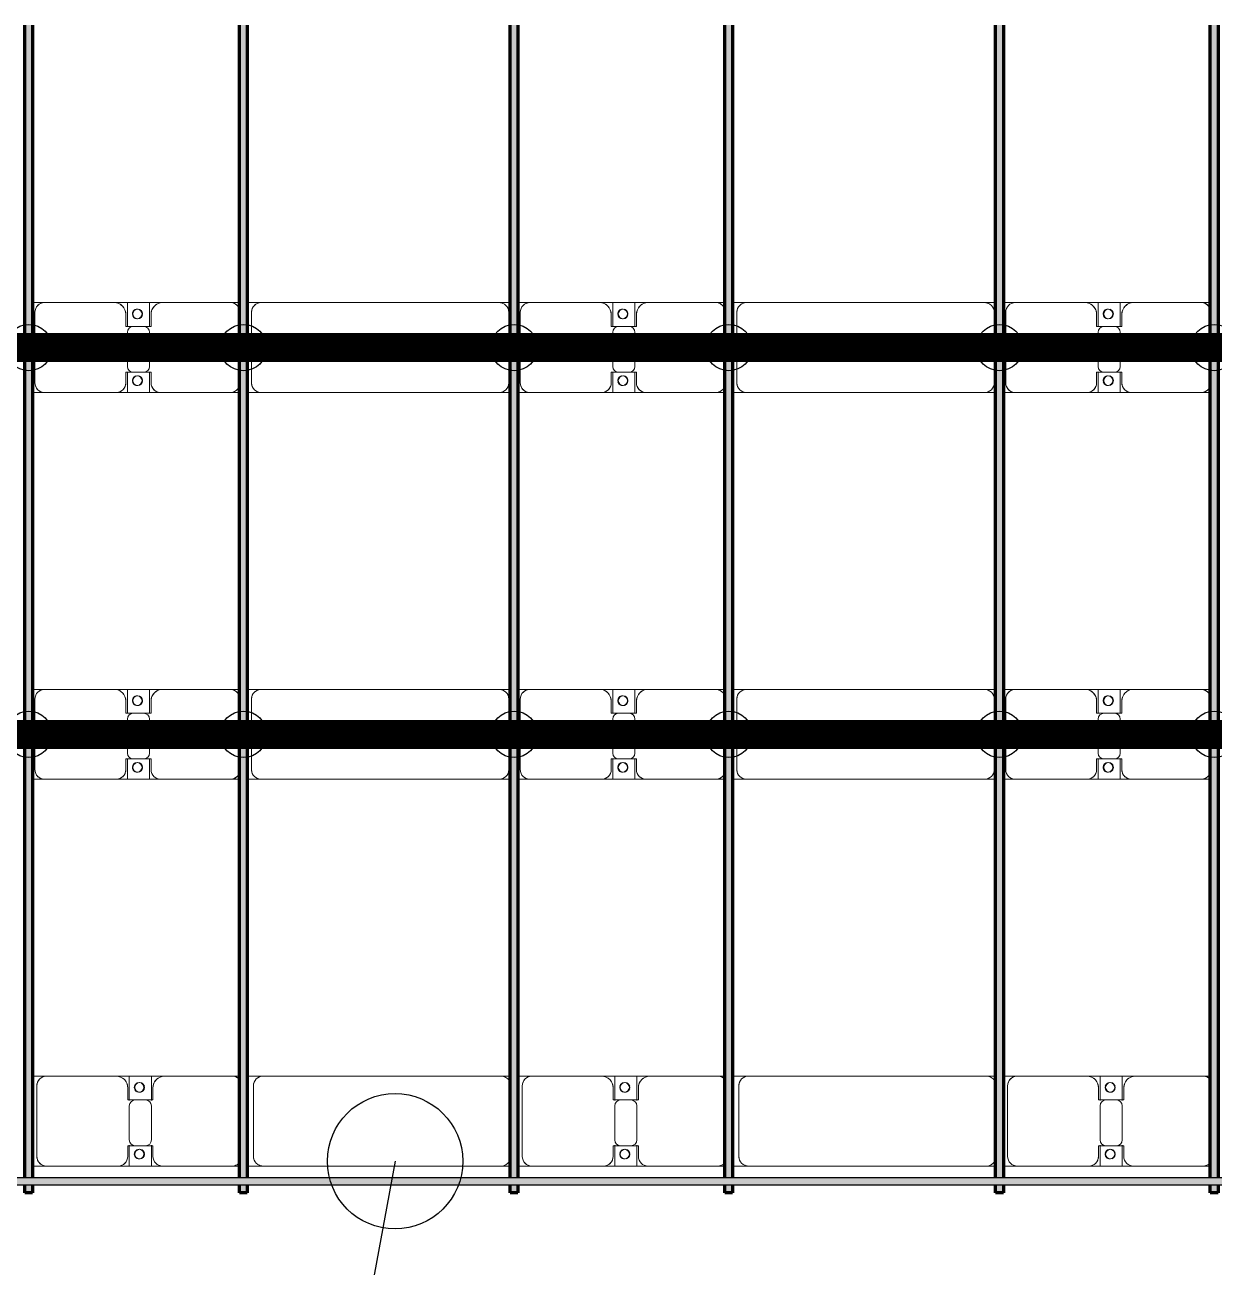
# Model space of a CAD drawing. Header units: millimetres. Extents: x -268744 to 115753, y -96240 to -10461.
# Drawn here: x -34930 to -28780, y -71071 to -64647 of the extents above; entities that cross this region are included whole.
import ezdxf

# ---------------------------------------------------------------- set-up
doc = ezdxf.new("R2010")
doc.units = ezdxf.units.MM
doc.layers.add('A-GENM', color=13, linetype='Continuous', lineweight=9)
doc.layers.add('S-BEAM', color=12, linetype='Continuous', lineweight=9)
for name, color, linetype in [('GC-BICH NEO', 6, 'Continuous'), ('GC-DAY NEO', 5, 'Continuous'), ('GC-HOP 40x60 GIA CUONG', 1, 'Continuous')]:
    doc.layers.add(name, color=color, linetype=linetype)

# ---------------------------------------------------------------- blocks, each defined once
blk = doc.blocks.new('Dầm C52 - Hộp 40x60-104813-KHUNG KẾT CẤU BÈ PIN 1')
at = {"layer": 'S-BEAM', "lineweight": 25}
blk.add_hatch(color=4, dxfattribs=at).paths.add_polyline_path([(-145811, -20), (145811, -20), (145811, 20), (-145811, 20)])
at = {"layer": 'S-BEAM', "color": 4, "lineweight": 25}
for p, q in [((-145811, 20), (145811, 20)), ((145811, -20), (-145811, -20))]:
    blk.add_line(p, q, dxfattribs=at)
blk = doc.blocks.new('Dai phao do pin - DẢI PHAO ĐỠ PIN-V82-KHUNG KẾT CẤU BÈ PIN 1')
at = {"layer": 'A-GENM', "color": 7}
for p, q in [((697.6, 241.6), (769.7, 241.6)), ((697.6, 241.6), (769.7, 241.6)), ((1129.7, 241.6), (769.7, 241.6)), ((1129.7, 241.6), (1312.2, 241.6)), ((1312.2, 241.6), (1129.7, 241.6)), ((1197.8, 241.6), (1380.3, 241.6)), ((1197.8, 116.2), (1197.8, 241.6)), ((1380.3, 241.6), (1197.8, 241.6)), ((1312.2, 241.6), (1312.2, 116.2)), ((1730.3, 241.6), (1380.3, 241.6)), ((1730.3, 241.6), (1767.6, 241.6)), ((1730.3, 241.6), (1767.6, 241.6)), ((1807.6, 241.6), (1889.7, 241.6)), ((1807.6, 241.6), (1889.7, 241.6)), ((3120.3, 241.6), (1889.7, 241.6)), ((3120.3, 241.6), (3167.6, 241.6)), ((3120.3, 241.6), (3167.6, 241.6)), ((3207.6, 241.6), (3279.7, 241.6)), ((3207.6, 241.6), (3279.7, 241.6)), ((3639.7, 241.6), (3279.7, 241.6)), ((3639.7, 241.6), (3822.2, 241.6)), ((3822.2, 241.6), (3639.7, 241.6)), ((3707.8, 241.6), (3890.3, 241.6)), ((3707.8, 116.2), (3707.8, 241.6)), ((3890.3, 241.6), (3707.8, 241.6)), ((3822.2, 241.6), (3822.2, 116.2)), ((4240.3, 241.6), (3890.3, 241.6)), ((4240.3, 241.6), (4277.6, 241.6)), ((4240.3, 241.6), (4277.6, 241.6)), ((4317.6, 241.6), (4399.7, 241.6)), ((4317.6, 241.6), (4399.7, 241.6)), ((5630.3, 241.6), (4399.7, 241.6)), ((5630.3, 241.6), (5677.6, 241.6)), ((5630.3, 241.6), (5677.6, 241.6)), ((5717.6, 241.6), (5789.7, 241.6)), ((5717.6, 241.6), (5789.7, 241.6)), ((6149.7, 241.6), (5789.7, 241.6)), ((6149.7, 241.6), (6332.2, 241.6)), ((6332.2, 241.6), (6149.7, 241.6)), ((6217.8, 241.6), (6400.3, 241.6)), ((6217.8, 116.2), (6217.8, 241.6)), ((6400.3, 241.6), (6217.8, 241.6)), ((6332.2, 241.6), (6332.2, 116.2)), ((6750.3, 241.6), (6400.3, 241.6)), ((6750.3, 241.6), (6787.6, 241.6)), ((6750.3, 241.6), (6787.6, 241.6)), ((719.7, 191.6), (719.7, -173.4)), ((1189.7, 118.2), (1189.7, 181.6)), ((1320.3, 181.6), (1320.3, 118.2)), ((1839.7, 191.6), (1839.7, -173.4)), ((3229.7, 191.6), (3229.7, -173.4)), ((3699.7, 118.2), (3699.7, 181.6)), ((3830.3, 181.6), (3830.3, 118.2)), ((4349.7, 191.6), (4349.7, -173.4)), ((5739.7, 191.6), (5739.7, -173.4)), ((6209.7, 118.2), (6209.7, 181.6)), ((6340.3, 181.6), (6340.3, 118.2)), ((1282.2, 118.2), (1189.7, 118.2)), ((1197.8, 88.2), (1197.8, -88.2)), ((1320.3, 118.2), (1227.8, 118.2)), ((1312.2, -88.2), (1312.2, 88.2)), ((3792.2, 118.2), (3699.7, 118.2)), ((3707.8, 88.2), (3707.8, -88.2)), ((3830.3, 118.2), (3737.8, 118.2)), ((3822.2, -88.2), (3822.2, 88.2)), ((6302.2, 118.2), (6209.7, 118.2)), ((6217.8, 88.2), (6217.8, -88.2)), ((6340.3, 118.2), (6247.8, 118.2)), ((6332.2, -88.2), (6332.2, 88.2)), ((1189.7, -173.4), (1189.7, -118.2)), ((1189.7, -118.2), (1282.2, -118.2)), ((1197.8, -223.4), (1197.8, -116.2)), ((1227.8, -118.2), (1320.3, -118.2)), ((1312.2, -116.2), (1312.2, -223.4)), ((1320.3, -118.2), (1320.3, -173.4)), ((3699.7, -173.4), (3699.7, -118.2)), ((3699.7, -118.2), (3792.2, -118.2)), ((3707.8, -223.4), (3707.8, -116.2)), ((3737.8, -118.2), (3830.3, -118.2)), ((3822.2, -116.2), (3822.2, -223.4)), ((3830.3, -118.2), (3830.3, -173.4)), ((6209.7, -173.4), (6209.7, -118.2)), ((6209.7, -118.2), (6302.2, -118.2)), ((6217.8, -223.4), (6217.8, -116.2)), ((6247.8, -118.2), (6340.3, -118.2)), ((6332.2, -116.2), (6332.2, -223.4)), ((6340.3, -118.2), (6340.3, -173.4)), ((769.7, -223.4), (697.6, -223.4)), ((769.7, -223.4), (697.6, -223.4)), ((769.7, -223.4), (1139.7, -223.4)), ((1312.2, -223.4), (1139.7, -223.4)), ((1139.7, -223.4), (1312.2, -223.4)), ((1370.3, -223.4), (1197.8, -223.4)), ((1197.8, -223.4), (1370.3, -223.4)), ((1370.3, -223.4), (1730.3, -223.4)), ((1767.6, -223.4), (1730.3, -223.4)), ((1767.6, -223.4), (1730.3, -223.4)), ((1889.7, -223.4), (1807.6, -223.4)), ((1889.7, -223.4), (1807.6, -223.4)), ((1889.7, -223.4), (3120.3, -223.4)), ((3167.6, -223.4), (3120.3, -223.4)), ((3167.6, -223.4), (3120.3, -223.4)), ((3279.7, -223.4), (3207.6, -223.4)), ((3279.7, -223.4), (3207.6, -223.4)), ((3279.7, -223.4), (3649.7, -223.4)), ((3822.2, -223.4), (3649.7, -223.4)), ((3649.7, -223.4), (3822.2, -223.4)), ((3880.3, -223.4), (3707.8, -223.4)), ((3707.8, -223.4), (3880.3, -223.4)), ((3880.3, -223.4), (4240.3, -223.4)), ((4277.6, -223.4), (4240.3, -223.4)), ((4277.6, -223.4), (4240.3, -223.4)), ((4399.7, -223.4), (4317.6, -223.4)), ((4399.7, -223.4), (4317.6, -223.4)), ((4399.7, -223.4), (5630.3, -223.4)), ((5677.6, -223.4), (5630.3, -223.4)), ((5677.6, -223.4), (5630.3, -223.4)), ((5789.7, -223.4), (5717.6, -223.4)), ((5789.7, -223.4), (5717.6, -223.4)), ((5789.7, -223.4), (6159.7, -223.4)), ((6332.2, -223.4), (6159.7, -223.4)), ((6159.7, -223.4), (6332.2, -223.4)), ((6390.3, -223.4), (6217.8, -223.4)), ((6217.8, -223.4), (6390.3, -223.4)), ((6390.3, -223.4), (6750.3, -223.4)), ((6787.6, -223.4), (6750.3, -223.4)), ((6787.6, -223.4), (6750.3, -223.4))]:
    blk.add_line(p, q, dxfattribs=at)
for centre, radius, start, end in [((769.7, 191.6), 50, 90, 180), ((769.7, 191.6), 50, 105, 180), ((1129.7, 181.6), 60, 360, 90), ((1129.7, 181.6), 60, 360, 60), ((1248.6, 183.2), 25, 360, 180), ((1248.6, 183.2), 25, 360, 165), ((1251.4, 183.2), 25, 0, 180), ((1251.4, 183.2), 25, 90, 180), ((1251.4, 183.2), 25, 15, 75), ((1380.3, 181.6), 60, 90, 180), ((1380.3, 181.6), 60, 120, 180), ((1730.3, 191.6), 50, 45, 90), ((1730.3, 191.6), 50, 45, 75), ((1889.7, 191.6), 50, 90, 180), ((1889.7, 191.6), 50, 150, 180), ((1889.7, 191.6), 50, 105, 135), ((3120.3, 191.6), 50, 30, 90), ((3120.3, 191.6), 50, 60, 90), ((3279.7, 191.6), 50, 90, 180), ((3279.7, 191.6), 50, 105, 180), ((3639.7, 181.6), 60, 360, 90), ((3639.7, 181.6), 60, 360, 60), ((3758.6, 183.2), 25, 0, 180), ((3758.6, 183.2), 25, 360, 165), ((3761.4, 183.2), 25, 0, 180), ((3761.4, 183.2), 25, 90, 180), ((3761.4, 183.2), 25, 15, 75), ((3890.3, 181.6), 60, 90, 180), ((3890.3, 181.6), 60, 120, 180), ((4240.3, 191.6), 50, 45, 90), ((4240.3, 191.6), 50, 45, 75), ((4399.7, 191.6), 50, 90, 180), ((4399.7, 191.6), 50, 150, 180), ((4399.7, 191.6), 50, 105, 135), ((5630.3, 191.6), 50, 30, 90), ((5630.3, 191.6), 50, 60, 90), ((5789.7, 191.6), 50, 90, 180), ((5789.7, 191.6), 50, 105, 180), ((6149.7, 181.6), 60, 360, 90), ((6149.7, 181.6), 60, 360, 60), ((6268.6, 183.2), 25, 0, 180), ((6268.6, 183.2), 25, 0, 165), ((6271.4, 183.2), 25, 0, 180), ((6271.4, 183.2), 25, 90, 180), ((6271.4, 183.2), 25, 15, 75), ((6400.3, 181.6), 60, 90, 180), ((6400.3, 181.6), 60, 120, 180), ((6750.3, 191.6), 50, 45, 90), ((6750.3, 191.6), 50, 45, 75), ((1248.6, 183.2), 25, 180, 360), ((1251.4, 183.2), 25, 180, 360), ((1251.4, 183.2), 25, 180, 300), ((1248.6, 183.2), 25, 210, 360), ((1251.4, 183.2), 25, 330, 345), ((3758.6, 183.2), 25, 180, 0), ((3761.4, 183.2), 25, 180, 0), ((3761.4, 183.2), 25, 180, 300), ((3758.6, 183.2), 25, 210, 360), ((3761.4, 183.2), 25, 330, 345), ((6268.6, 183.2), 25, 180, 0), ((6271.4, 183.2), 25, 180, 360), ((6271.4, 183.2), 25, 180, 300), ((6268.6, 183.2), 25, 210, 0), ((6271.4, 183.2), 25, 330, 345), ((1227.8, 88.2), 30, 90, 180), ((1282.2, 88.2), 30, 360, 90), ((3737.8, 88.2), 30, 90, 180), ((3792.2, 88.2), 30, 360, 90), ((6247.8, 88.2), 30, 90, 180), ((6302.2, 88.2), 30, 360, 90), ((1227.8, -88.2), 30, 180, 270), ((1282.2, -88.2), 30, 270, 360), ((3737.8, -88.2), 30, 180, 270), ((3792.2, -88.2), 30, 270, 360), ((6247.8, -88.2), 30, 180, 270), ((6302.2, -88.2), 30, 270, 0), ((769.7, -173.4), 50, 180, 270), ((769.7, -173.4), 50, 180, 255), ((1139.7, -173.4), 50, 270, 360), ((1139.7, -173.4), 50, 285, 360), ((1248.6, -161.8), 25, 0, 180), ((1248.6, -161.8), 25, 180, 0), ((1248.6, -161.8), 25, 105, 165), ((1248.6, -161.8), 25, 195, 0), ((1251.4, -161.8), 25, 0, 180), ((1251.4, -161.8), 25, 105, 180), ((1251.4, -161.8), 25, 180, 0), ((1251.4, -161.8), 25, 180, 270), ((1248.6, -161.8), 25, 360, 75), ((1251.4, -161.8), 25, 15, 75), ((1251.4, -161.8), 25, 285, 345), ((1370.3, -173.4), 50, 180, 270), ((1370.3, -173.4), 50, 180, 255), ((1889.7, -173.4), 50, 180, 270), ((1889.7, -173.4), 50, 180, 210), ((3279.7, -173.4), 50, 180, 270), ((3279.7, -173.4), 50, 180, 255), ((3649.7, -173.4), 50, 270, 0), ((3649.7, -173.4), 50, 285, 0), ((3758.6, -161.8), 25, 0, 180), ((3758.6, -161.8), 25, 180, 0), ((3758.6, -161.8), 25, 105, 165), ((3758.6, -161.8), 25, 195, 0), ((3761.4, -161.8), 25, 0, 180), ((3761.4, -161.8), 25, 105, 180), ((3761.4, -161.8), 25, 180, 0), ((3761.4, -161.8), 25, 180, 270), ((3758.6, -161.8), 25, 0, 75), ((3761.4, -161.8), 25, 15, 75), ((3761.4, -161.8), 25, 285, 345), ((3880.3, -173.4), 50, 180, 270), ((3880.3, -173.4), 50, 180, 255), ((4399.7, -173.4), 50, 180, 270), ((4399.7, -173.4), 50, 180, 210), ((5789.7, -173.4), 50, 180, 270), ((5789.7, -173.4), 50, 180, 255), ((6159.7, -173.4), 50, 270, 360), ((6159.7, -173.4), 50, 285, 360), ((6268.6, -161.8), 25, 0, 180), ((6268.6, -161.8), 25, 180, 0), ((6268.6, -161.8), 25, 105, 165), ((6268.6, -161.8), 25, 195, 0), ((6271.4, -161.8), 25, 360, 180), ((6271.4, -161.8), 25, 105, 180), ((6271.4, -161.8), 25, 180, 360), ((6271.4, -161.8), 25, 180, 270), ((6268.6, -161.8), 25, 0, 75), ((6271.4, -161.8), 25, 15, 75), ((6271.4, -161.8), 25, 285, 345), ((6390.3, -173.4), 50, 180, 270), ((6390.3, -173.4), 50, 180, 255), ((1730.3, -173.4), 50, 270, 315), ((1730.3, -173.4), 50, 285, 315), ((1889.7, -173.4), 50, 240, 270), ((3120.3, -173.4), 50, 270, 330), ((3120.3, -173.4), 50, 285, 300), ((4240.3, -173.4), 50, 270, 315), ((4240.3, -173.4), 50, 285, 315), ((4399.7, -173.4), 50, 240, 270), ((5630.3, -173.4), 50, 270, 330), ((5630.3, -173.4), 50, 285, 300), ((6750.3, -173.4), 50, 270, 315), ((6750.3, -173.4), 50, 285, 315)]:
    blk.add_arc(centre, radius, start, end, dxfattribs=at)
blk = doc.blocks.new('Dầm C52 - Dầm C52-102503-KHUNG KẾT CẤU BÈ PIN 1')
at = {"layer": 'S-BEAM', "lineweight": 140}
h = blk.add_hatch(color=1, dxfattribs=at)
h.paths.add_polyline_path([(-25480.9, 20), (-25480.9, -20), (-25440.9, -20), (-25440.9, 20)])
h.paths.add_polyline_path([(-25400.9, 20), (-25400.9, -20), (-19440.9, -20), (-19443, 20), (-24983.5, 20)])
h.paths.add_polyline_path([(-19400.9, 20), (-19400.9, -20), (-13440.9, -20), (-13440.9, 20), (-17596.2, 20)])
h.paths.add_polyline_path([(-13400.9, -20), (-7440.9, -20), (-7440.9, 20), (-13400.9, 20)])
h.paths.add_polyline_path([(-7400.9, -20), (-1440.9, -20), (-1440.9, 20), (-7400.9, 20)])
h.paths.add_polyline_path([(-1400.9, -20), (4559.1, -20), (4559.1, 20), (-1400.9, 20)])
h.paths.add_polyline_path([(4599.1, -20), (10559.1, -20), (10559.1, 20), (4599.1, 20)])
h.paths.add_polyline_path([(10599.1, 20), (10599.1, -20), (16559.1, -20), (16559.1, 20), (11952.8, 20)])
h.paths.add_polyline_path([(16599.1, -20), (22559.1, -20), (22559.1, 20), (16599.1, 20)])
h.paths.add_polyline_path([(22599.1, -20), (25259.1, -20), (25259.1, 20), (22599.1, 20)])
h.paths.add_polyline_path([(25299.1, -20), (25441.8, -20), (25441.8, 20), (25299.1, 20)])
at = {"layer": 'S-BEAM', "color": 1, "lineweight": 140}
for p, q in [((-25480.9, -20), (-25480.9, 20)), ((-25480.9, 20), (-25440.9, 20)), ((-25400.9, 20), (-19443, 20)), ((-25440.9, -20), (-25480.9, -20)), ((-19443, -20), (-25400.9, -20))]:
    blk.add_line(p, q, dxfattribs=at)
blk = doc.blocks.new('Dai phao do pin - DẢI PHAO ĐỠ PIN-V83-KHUNG KẾT CẤU BÈ PIN 1')
at = {"layer": 'A-GENM', "color": 7}
for p, q in [((707.6, 241.6), (769.7, 241.6)), ((707.6, 241.6), (769.7, 241.6)), ((1129.7, 241.6), (769.7, 241.6)), ((1129.7, 241.6), (1312.2, 241.6)), ((1312.2, 241.6), (1129.7, 241.6)), ((1197.8, 241.6), (1380.3, 241.6)), ((1197.8, 116.2), (1197.8, 241.6)), ((1380.3, 241.6), (1197.8, 241.6)), ((1312.2, 241.6), (1312.2, 116.2)), ((1730.3, 241.6), (1380.3, 241.6)), ((1730.3, 241.6), (1777.6, 241.6)), ((1730.3, 241.6), (1777.6, 241.6)), ((1817.6, 241.6), (1889.7, 241.6)), ((1817.6, 241.6), (1889.7, 241.6)), ((3120.3, 241.6), (1889.7, 241.6)), ((3120.3, 241.6), (3177.6, 241.6)), ((3120.3, 241.6), (3177.6, 241.6)), ((3217.6, 241.6), (3279.7, 241.6)), ((3217.6, 241.6), (3279.7, 241.6)), ((3639.7, 241.6), (3279.7, 241.6)), ((3639.7, 241.6), (3822.2, 241.6)), ((3822.2, 241.6), (3639.7, 241.6)), ((3707.8, 241.6), (3890.3, 241.6)), ((3707.8, 116.2), (3707.8, 241.6)), ((3890.3, 241.6), (3707.8, 241.6)), ((3822.2, 241.6), (3822.2, 116.2)), ((4240.3, 241.6), (3890.3, 241.6)), ((4240.3, 241.6), (4287.6, 241.6)), ((4240.3, 241.6), (4287.6, 241.6)), ((4327.6, 241.6), (4399.7, 241.6)), ((4327.6, 241.6), (4399.7, 241.6)), ((5630.3, 241.6), (4399.7, 241.6)), ((5630.3, 241.6), (5687.6, 241.6)), ((5630.3, 241.6), (5687.6, 241.6)), ((5727.6, 241.6), (5789.7, 241.6)), ((5727.6, 241.6), (5789.7, 241.6)), ((6149.7, 241.6), (5789.7, 241.6)), ((6149.7, 241.6), (6332.2, 241.6)), ((6332.2, 241.6), (6149.7, 241.6)), ((6217.8, 241.6), (6400.3, 241.6)), ((6217.8, 116.2), (6217.8, 241.6)), ((6400.3, 241.6), (6217.8, 241.6)), ((6332.2, 241.6), (6332.2, 116.2)), ((6750.3, 241.6), (6400.3, 241.6)), ((6750.3, 241.6), (6797.6, 241.6)), ((6750.3, 241.6), (6797.6, 241.6)), ((719.7, 191.6), (719.7, -173.4)), ((1189.7, 118.2), (1189.7, 181.6)), ((1320.3, 181.6), (1320.3, 118.2)), ((1839.7, 191.6), (1839.7, -173.4)), ((3170.3, -173.4), (3170.3, 191.6)), ((3229.7, 191.6), (3229.7, -173.4)), ((3699.7, 118.2), (3699.7, 181.6)), ((3830.3, 181.6), (3830.3, 118.2)), ((4349.7, 191.6), (4349.7, -173.4)), ((5680.3, -173.4), (5680.3, 191.6)), ((5739.7, 191.6), (5739.7, -173.4)), ((6209.7, 118.2), (6209.7, 181.6)), ((6340.3, 181.6), (6340.3, 118.2)), ((1282.2, 118.2), (1189.7, 118.2)), ((1197.8, 88.2), (1197.8, -88.2)), ((1320.3, 118.2), (1227.8, 118.2)), ((1312.2, -88.2), (1312.2, 88.2)), ((3792.2, 118.2), (3699.7, 118.2)), ((3707.8, 88.2), (3707.8, -88.2)), ((3830.3, 118.2), (3737.8, 118.2)), ((3822.2, -88.2), (3822.2, 88.2)), ((6302.2, 118.2), (6209.7, 118.2)), ((6217.8, 88.2), (6217.8, -88.2)), ((6340.3, 118.2), (6247.8, 118.2)), ((6332.2, -88.2), (6332.2, 88.2)), ((1189.7, -173.4), (1189.7, -118.2)), ((1189.7, -118.2), (1282.2, -118.2)), ((1197.8, -223.4), (1197.8, -116.2)), ((1227.8, -118.2), (1320.3, -118.2)), ((1312.2, -116.2), (1312.2, -223.4)), ((1320.3, -118.2), (1320.3, -173.4)), ((3699.7, -173.4), (3699.7, -118.2)), ((3699.7, -118.2), (3792.2, -118.2)), ((3707.8, -223.4), (3707.8, -116.2)), ((3737.8, -118.2), (3830.3, -118.2)), ((3822.2, -116.2), (3822.2, -223.4)), ((3830.3, -118.2), (3830.3, -173.4)), ((6209.7, -173.4), (6209.7, -118.2)), ((6209.7, -118.2), (6302.2, -118.2)), ((6217.8, -223.4), (6217.8, -116.2)), ((6247.8, -118.2), (6340.3, -118.2)), ((6332.2, -116.2), (6332.2, -223.4)), ((6340.3, -118.2), (6340.3, -173.4)), ((769.7, -223.4), (707.6, -223.4)), ((769.7, -223.4), (707.6, -223.4)), ((769.7, -223.4), (1139.7, -223.4)), ((1312.2, -223.4), (1139.7, -223.4)), ((1139.7, -223.4), (1312.2, -223.4)), ((1370.3, -223.4), (1197.8, -223.4)), ((1197.8, -223.4), (1370.3, -223.4)), ((1370.3, -223.4), (1730.3, -223.4)), ((1777.6, -223.4), (1730.3, -223.4)), ((1777.6, -223.4), (1730.3, -223.4)), ((1889.7, -223.4), (1817.6, -223.4)), ((1889.7, -223.4), (1817.6, -223.4)), ((1889.7, -223.4), (3120.3, -223.4)), ((3177.6, -223.4), (3120.3, -223.4)), ((3177.6, -223.4), (3120.3, -223.4)), ((3279.7, -223.4), (3217.6, -223.4)), ((3279.7, -223.4), (3217.6, -223.4)), ((3279.7, -223.4), (3649.7, -223.4)), ((3822.2, -223.4), (3649.7, -223.4)), ((3649.7, -223.4), (3822.2, -223.4)), ((3880.3, -223.4), (3707.8, -223.4)), ((3707.8, -223.4), (3880.3, -223.4)), ((3880.3, -223.4), (4240.3, -223.4)), ((4287.6, -223.4), (4240.3, -223.4)), ((4287.6, -223.4), (4240.3, -223.4)), ((4399.7, -223.4), (4327.6, -223.4)), ((4399.7, -223.4), (4327.6, -223.4)), ((4399.7, -223.4), (5630.3, -223.4)), ((5687.6, -223.4), (5630.3, -223.4)), ((5687.6, -223.4), (5630.3, -223.4)), ((5789.7, -223.4), (5727.6, -223.4)), ((5789.7, -223.4), (5727.6, -223.4)), ((5789.7, -223.4), (6159.7, -223.4)), ((6332.2, -223.4), (6159.7, -223.4)), ((6159.7, -223.4), (6332.2, -223.4)), ((6390.3, -223.4), (6217.8, -223.4)), ((6217.8, -223.4), (6390.3, -223.4)), ((6390.3, -223.4), (6750.3, -223.4)), ((6797.6, -223.4), (6750.3, -223.4)), ((6797.6, -223.4), (6750.3, -223.4))]:
    blk.add_line(p, q, dxfattribs=at)
for centre, radius, start, end in [((769.7, 191.6), 50, 90, 180), ((769.7, 191.6), 50, 105, 180), ((1129.7, 181.6), 60, 360, 90), ((1129.7, 181.6), 60, 360, 60), ((1248.6, 183.2), 25, 360, 180), ((1248.6, 183.2), 25, 360, 165), ((1251.4, 183.2), 25, 0, 180), ((1251.4, 183.2), 25, 90, 180), ((1251.4, 183.2), 25, 15, 75), ((1380.3, 181.6), 60, 90, 180), ((1380.3, 181.6), 60, 120, 180), ((1730.3, 191.6), 50, 30, 90), ((1730.3, 191.6), 50, 30, 75), ((1889.7, 191.6), 50, 90, 180), ((1889.7, 191.6), 50, 150, 180), ((1889.7, 191.6), 50, 105, 135), ((3120.3, 191.6), 50, 360, 90), ((3120.3, 191.6), 50, 60, 90), ((3120.3, 191.6), 50, 15, 30), ((3279.7, 191.6), 50, 90, 180), ((3279.7, 191.6), 50, 105, 180), ((3639.7, 181.6), 60, 360, 90), ((3639.7, 181.6), 60, 360, 60), ((3758.6, 183.2), 25, 0, 180), ((3758.6, 183.2), 25, 360, 165), ((3761.4, 183.2), 25, 0, 180), ((3761.4, 183.2), 25, 90, 180), ((3761.4, 183.2), 25, 15, 75), ((3890.3, 181.6), 60, 90, 180), ((3890.3, 181.6), 60, 120, 180), ((4240.3, 191.6), 50, 30, 90), ((4240.3, 191.6), 50, 30, 75), ((4399.7, 191.6), 50, 90, 180), ((4399.7, 191.6), 50, 150, 180), ((4399.7, 191.6), 50, 105, 135), ((5630.3, 191.6), 50, 360, 90), ((5630.3, 191.6), 50, 60, 90), ((5630.3, 191.6), 50, 15, 30), ((5789.7, 191.6), 50, 90, 180), ((5789.7, 191.6), 50, 105, 180), ((6149.7, 181.6), 60, 360, 90), ((6149.7, 181.6), 60, 360, 60), ((6268.6, 183.2), 25, 0, 180), ((6268.6, 183.2), 25, 0, 165), ((6271.4, 183.2), 25, 0, 180), ((6271.4, 183.2), 25, 90, 180), ((6271.4, 183.2), 25, 15, 75), ((6400.3, 181.6), 60, 90, 180), ((6400.3, 181.6), 60, 120, 180), ((6750.3, 191.6), 50, 30, 90), ((6750.3, 191.6), 50, 30, 75), ((1248.6, 183.2), 25, 180, 360), ((1251.4, 183.2), 25, 180, 360), ((1251.4, 183.2), 25, 180, 300), ((1248.6, 183.2), 25, 210, 360), ((1251.4, 183.2), 25, 330, 345), ((3758.6, 183.2), 25, 180, 0), ((3761.4, 183.2), 25, 180, 0), ((3761.4, 183.2), 25, 180, 300), ((3758.6, 183.2), 25, 210, 360), ((3761.4, 183.2), 25, 330, 345), ((6268.6, 183.2), 25, 180, 0), ((6271.4, 183.2), 25, 180, 360), ((6271.4, 183.2), 25, 180, 300), ((6268.6, 183.2), 25, 210, 0), ((6271.4, 183.2), 25, 330, 345), ((1227.8, 88.2), 30, 90, 180), ((1282.2, 88.2), 30, 360, 90), ((3737.8, 88.2), 30, 90, 180), ((3792.2, 88.2), 30, 360, 90), ((6247.8, 88.2), 30, 90, 180), ((6302.2, 88.2), 30, 360, 90), ((1227.8, -88.2), 30, 180, 270), ((1282.2, -88.2), 30, 270, 360), ((3737.8, -88.2), 30, 180, 270), ((3792.2, -88.2), 30, 270, 360), ((6247.8, -88.2), 30, 180, 270), ((6302.2, -88.2), 30, 270, 0), ((769.7, -173.4), 50, 180, 270), ((769.7, -173.4), 50, 180, 255), ((1139.7, -173.4), 50, 270, 360), ((1139.7, -173.4), 50, 285, 360), ((1248.6, -161.8), 25, 0, 180), ((1248.6, -161.8), 25, 180, 0), ((1248.6, -161.8), 25, 105, 165), ((1248.6, -161.8), 25, 195, 0), ((1251.4, -161.8), 25, 0, 180), ((1251.4, -161.8), 25, 105, 180), ((1251.4, -161.8), 25, 180, 0), ((1251.4, -161.8), 25, 180, 270), ((1248.6, -161.8), 25, 360, 75), ((1251.4, -161.8), 25, 15, 75), ((1251.4, -161.8), 25, 285, 345), ((1370.3, -173.4), 50, 180, 270), ((1370.3, -173.4), 50, 180, 255), ((1889.7, -173.4), 50, 180, 270), ((1889.7, -173.4), 50, 180, 210), ((3120.3, -173.4), 50, 270, 360), ((3120.3, -173.4), 50, 330, 360), ((3279.7, -173.4), 50, 180, 270), ((3279.7, -173.4), 50, 180, 255), ((3649.7, -173.4), 50, 270, 0), ((3649.7, -173.4), 50, 285, 0), ((3758.6, -161.8), 25, 0, 180), ((3758.6, -161.8), 25, 180, 0), ((3758.6, -161.8), 25, 105, 165), ((3758.6, -161.8), 25, 195, 0), ((3761.4, -161.8), 25, 0, 180), ((3761.4, -161.8), 25, 105, 180), ((3761.4, -161.8), 25, 180, 0), ((3761.4, -161.8), 25, 180, 270), ((3758.6, -161.8), 25, 0, 75), ((3761.4, -161.8), 25, 15, 75), ((3761.4, -161.8), 25, 285, 345), ((3880.3, -173.4), 50, 180, 270), ((3880.3, -173.4), 50, 180, 255), ((4399.7, -173.4), 50, 180, 270), ((4399.7, -173.4), 50, 180, 210), ((5630.3, -173.4), 50, 270, 360), ((5630.3, -173.4), 50, 330, 360), ((5789.7, -173.4), 50, 180, 270), ((5789.7, -173.4), 50, 180, 255), ((6159.7, -173.4), 50, 270, 360), ((6159.7, -173.4), 50, 285, 360), ((6268.6, -161.8), 25, 0, 180), ((6268.6, -161.8), 25, 180, 0), ((6268.6, -161.8), 25, 105, 165), ((6268.6, -161.8), 25, 195, 0), ((6271.4, -161.8), 25, 360, 180), ((6271.4, -161.8), 25, 105, 180), ((6271.4, -161.8), 25, 180, 360), ((6271.4, -161.8), 25, 180, 270), ((6268.6, -161.8), 25, 0, 75), ((6271.4, -161.8), 25, 15, 75), ((6271.4, -161.8), 25, 285, 345), ((6390.3, -173.4), 50, 180, 270), ((6390.3, -173.4), 50, 180, 255), ((1730.3, -173.4), 50, 270, 330), ((1730.3, -173.4), 50, 285, 330), ((1889.7, -173.4), 50, 240, 270), ((3120.3, -173.4), 50, 285, 300), ((4240.3, -173.4), 50, 270, 330), ((4240.3, -173.4), 50, 285, 330), ((4399.7, -173.4), 50, 240, 270), ((5630.3, -173.4), 50, 285, 300), ((6750.3, -173.4), 50, 270, 330), ((6750.3, -173.4), 50, 285, 330)]:
    blk.add_arc(centre, radius, start, end, dxfattribs=at)
blk = doc.blocks.new('Dai phao do pin - DẢI PHAO ĐỠ PIN-V84-KHUNG KẾT CẤU BÈ PIN 1')
at = {"layer": 'A-GENM', "color": 7}
for p, q in [((707.6, 241.6), (769.7, 241.6)), ((707.6, 241.6), (769.7, 241.6)), ((1129.7, 241.6), (769.7, 241.6)), ((1129.7, 241.6), (1312.2, 241.6)), ((1312.2, 241.6), (1129.7, 241.6)), ((1197.8, 241.6), (1380.3, 241.6)), ((1197.8, 116.2), (1197.8, 241.6)), ((1380.3, 241.6), (1197.8, 241.6)), ((1312.2, 241.6), (1312.2, 116.2)), ((1730.3, 241.6), (1380.3, 241.6)), ((1730.3, 241.6), (1777.6, 241.6)), ((1730.3, 241.6), (1777.6, 241.6)), ((1817.6, 241.6), (1889.7, 241.6)), ((1817.6, 241.6), (1889.7, 241.6)), ((3120.3, 241.6), (1889.7, 241.6)), ((3120.3, 241.6), (3177.6, 241.6)), ((3120.3, 241.6), (3177.6, 241.6)), ((3217.6, 241.6), (3279.7, 241.6)), ((3217.6, 241.6), (3279.7, 241.6)), ((3639.7, 241.6), (3279.7, 241.6)), ((3639.7, 241.6), (3822.2, 241.6)), ((3822.2, 241.6), (3639.7, 241.6)), ((3707.8, 241.6), (3890.3, 241.6)), ((3707.8, 116.2), (3707.8, 241.6)), ((3890.3, 241.6), (3707.8, 241.6)), ((3822.2, 241.6), (3822.2, 116.2)), ((4240.3, 241.6), (3890.3, 241.6)), ((4240.3, 241.6), (4287.6, 241.6)), ((4240.3, 241.6), (4287.6, 241.6)), ((4327.6, 241.6), (4399.7, 241.6)), ((4327.6, 241.6), (4399.7, 241.6)), ((5630.3, 241.6), (4399.7, 241.6)), ((5630.3, 241.6), (5687.6, 241.6)), ((5630.3, 241.6), (5687.6, 241.6)), ((5727.6, 241.6), (5789.7, 241.6)), ((5727.6, 241.6), (5789.7, 241.6)), ((6149.7, 241.6), (5789.7, 241.6)), ((6149.7, 241.6), (6332.2, 241.6)), ((6332.2, 241.6), (6149.7, 241.6)), ((6217.8, 241.6), (6400.3, 241.6)), ((6217.8, 116.2), (6217.8, 241.6)), ((6400.3, 241.6), (6217.8, 241.6)), ((6332.2, 241.6), (6332.2, 116.2)), ((6750.3, 241.6), (6400.3, 241.6)), ((6750.3, 241.6), (6797.6, 241.6)), ((6750.3, 241.6), (6797.6, 241.6)), ((719.7, 191.6), (719.7, -173.4)), ((1189.7, 118.2), (1189.7, 181.6)), ((1320.3, 181.6), (1320.3, 118.2)), ((1839.7, 191.6), (1839.7, -173.4)), ((3170.3, -173.4), (3170.3, 191.6)), ((3229.7, 191.6), (3229.7, -173.4)), ((3699.7, 118.2), (3699.7, 181.6)), ((3830.3, 181.6), (3830.3, 118.2)), ((4349.7, 191.6), (4349.7, -173.4)), ((5680.3, -173.4), (5680.3, 191.6)), ((5739.7, 191.6), (5739.7, -173.4)), ((6209.7, 118.2), (6209.7, 181.6)), ((6340.3, 181.6), (6340.3, 118.2)), ((1282.2, 118.2), (1189.7, 118.2)), ((1197.8, 88.2), (1197.8, -88.2)), ((1320.3, 118.2), (1227.8, 118.2)), ((1312.2, -88.2), (1312.2, 88.2)), ((3792.2, 118.2), (3699.7, 118.2)), ((3707.8, 88.2), (3707.8, -88.2)), ((3830.3, 118.2), (3737.8, 118.2)), ((3822.2, -88.2), (3822.2, 88.2)), ((6302.2, 118.2), (6209.7, 118.2)), ((6217.8, 88.2), (6217.8, -88.2)), ((6340.3, 118.2), (6247.8, 118.2)), ((6332.2, -88.2), (6332.2, 88.2)), ((1189.7, -173.4), (1189.7, -118.2)), ((1189.7, -118.2), (1282.2, -118.2)), ((1197.8, -223.4), (1197.8, -116.2)), ((1227.8, -118.2), (1320.3, -118.2)), ((1312.2, -116.2), (1312.2, -223.4)), ((1320.3, -118.2), (1320.3, -173.4)), ((3699.7, -173.4), (3699.7, -118.2)), ((3699.7, -118.2), (3792.2, -118.2)), ((3707.8, -223.4), (3707.8, -116.2)), ((3737.8, -118.2), (3830.3, -118.2)), ((3822.2, -116.2), (3822.2, -223.4)), ((3830.3, -118.2), (3830.3, -173.4)), ((6209.7, -173.4), (6209.7, -118.2)), ((6209.7, -118.2), (6302.2, -118.2)), ((6217.8, -223.4), (6217.8, -116.2)), ((6247.8, -118.2), (6340.3, -118.2)), ((6332.2, -116.2), (6332.2, -223.4)), ((6340.3, -118.2), (6340.3, -173.4)), ((769.7, -223.4), (707.6, -223.4)), ((769.7, -223.4), (707.6, -223.4)), ((769.7, -223.4), (1139.7, -223.4)), ((1312.2, -223.4), (1139.7, -223.4)), ((1139.7, -223.4), (1312.2, -223.4)), ((1370.3, -223.4), (1197.8, -223.4)), ((1197.8, -223.4), (1370.3, -223.4)), ((1370.3, -223.4), (1730.3, -223.4)), ((1777.6, -223.4), (1730.3, -223.4)), ((1777.6, -223.4), (1730.3, -223.4)), ((1889.7, -223.4), (1817.6, -223.4)), ((1889.7, -223.4), (1817.6, -223.4)), ((1889.7, -223.4), (3120.3, -223.4)), ((3177.6, -223.4), (3120.3, -223.4)), ((3177.6, -223.4), (3120.3, -223.4)), ((3279.7, -223.4), (3217.6, -223.4)), ((3279.7, -223.4), (3217.6, -223.4)), ((3279.7, -223.4), (3649.7, -223.4)), ((3822.2, -223.4), (3649.7, -223.4)), ((3649.7, -223.4), (3822.2, -223.4)), ((3880.3, -223.4), (3707.8, -223.4)), ((3707.8, -223.4), (3880.3, -223.4)), ((3880.3, -223.4), (4240.3, -223.4)), ((4287.6, -223.4), (4240.3, -223.4)), ((4287.6, -223.4), (4240.3, -223.4)), ((4399.7, -223.4), (4327.6, -223.4)), ((4399.7, -223.4), (4327.6, -223.4)), ((4399.7, -223.4), (5630.3, -223.4)), ((5687.6, -223.4), (5630.3, -223.4)), ((5687.6, -223.4), (5630.3, -223.4)), ((5789.7, -223.4), (5727.6, -223.4)), ((5789.7, -223.4), (5727.6, -223.4)), ((5789.7, -223.4), (6159.7, -223.4)), ((6332.2, -223.4), (6159.7, -223.4)), ((6159.7, -223.4), (6332.2, -223.4)), ((6390.3, -223.4), (6217.8, -223.4)), ((6217.8, -223.4), (6390.3, -223.4)), ((6390.3, -223.4), (6750.3, -223.4)), ((6797.6, -223.4), (6750.3, -223.4)), ((6797.6, -223.4), (6750.3, -223.4))]:
    blk.add_line(p, q, dxfattribs=at)
for centre, radius, start, end in [((769.7, 191.6), 50, 90, 180), ((769.7, 191.6), 50, 105, 180), ((1129.7, 181.6), 60, 360, 90), ((1129.7, 181.6), 60, 360, 60), ((1248.6, 183.2), 25, 360, 180), ((1248.6, 183.2), 25, 360, 165), ((1251.4, 183.2), 25, 0, 180), ((1251.4, 183.2), 25, 90, 180), ((1251.4, 183.2), 25, 15, 75), ((1380.3, 181.6), 60, 90, 180), ((1380.3, 181.6), 60, 120, 180), ((1730.3, 191.6), 50, 30, 90), ((1730.3, 191.6), 50, 30, 75), ((1889.7, 191.6), 50, 90, 180), ((1889.7, 191.6), 50, 150, 180), ((1889.7, 191.6), 50, 105, 135), ((3120.3, 191.6), 50, 360, 90), ((3120.3, 191.6), 50, 60, 90), ((3120.3, 191.6), 50, 15, 30), ((3279.7, 191.6), 50, 90, 180), ((3279.7, 191.6), 50, 105, 180), ((3639.7, 181.6), 60, 360, 90), ((3639.7, 181.6), 60, 360, 60), ((3758.6, 183.2), 25, 0, 180), ((3758.6, 183.2), 25, 360, 165), ((3761.4, 183.2), 25, 0, 180), ((3761.4, 183.2), 25, 90, 180), ((3761.4, 183.2), 25, 15, 75), ((3890.3, 181.6), 60, 90, 180), ((3890.3, 181.6), 60, 120, 180), ((4240.3, 191.6), 50, 30, 90), ((4240.3, 191.6), 50, 30, 75), ((4399.7, 191.6), 50, 90, 180), ((4399.7, 191.6), 50, 150, 180), ((4399.7, 191.6), 50, 105, 135), ((5630.3, 191.6), 50, 360, 90), ((5630.3, 191.6), 50, 60, 90), ((5630.3, 191.6), 50, 15, 30), ((5789.7, 191.6), 50, 90, 180), ((5789.7, 191.6), 50, 105, 180), ((6149.7, 181.6), 60, 360, 90), ((6149.7, 181.6), 60, 360, 60), ((6268.6, 183.2), 25, 0, 180), ((6268.6, 183.2), 25, 0, 165), ((6271.4, 183.2), 25, 0, 180), ((6271.4, 183.2), 25, 90, 180), ((6271.4, 183.2), 25, 15, 75), ((6400.3, 181.6), 60, 90, 180), ((6400.3, 181.6), 60, 120, 180), ((6750.3, 191.6), 50, 30, 90), ((6750.3, 191.6), 50, 30, 75), ((1248.6, 183.2), 25, 180, 360), ((1251.4, 183.2), 25, 180, 360), ((1251.4, 183.2), 25, 180, 300), ((1248.6, 183.2), 25, 210, 360), ((1251.4, 183.2), 25, 330, 345), ((3758.6, 183.2), 25, 180, 0), ((3761.4, 183.2), 25, 180, 0), ((3761.4, 183.2), 25, 180, 300), ((3758.6, 183.2), 25, 210, 360), ((3761.4, 183.2), 25, 330, 345), ((6268.6, 183.2), 25, 180, 0), ((6271.4, 183.2), 25, 180, 360), ((6271.4, 183.2), 25, 180, 300), ((6268.6, 183.2), 25, 210, 0), ((6271.4, 183.2), 25, 330, 345), ((1227.8, 88.2), 30, 90, 180), ((1282.2, 88.2), 30, 360, 90), ((3737.8, 88.2), 30, 90, 180), ((3792.2, 88.2), 30, 360, 90), ((6247.8, 88.2), 30, 90, 180), ((6302.2, 88.2), 30, 360, 90), ((1227.8, -88.2), 30, 180, 270), ((1282.2, -88.2), 30, 270, 360), ((3737.8, -88.2), 30, 180, 270), ((3792.2, -88.2), 30, 270, 360), ((6247.8, -88.2), 30, 180, 270), ((6302.2, -88.2), 30, 270, 0), ((769.7, -173.4), 50, 180, 270), ((769.7, -173.4), 50, 180, 255), ((1139.7, -173.4), 50, 270, 360), ((1139.7, -173.4), 50, 285, 360), ((1248.6, -161.8), 25, 0, 180), ((1248.6, -161.8), 25, 180, 0), ((1248.6, -161.8), 25, 105, 165), ((1248.6, -161.8), 25, 195, 0), ((1251.4, -161.8), 25, 0, 180), ((1251.4, -161.8), 25, 105, 180), ((1251.4, -161.8), 25, 180, 0), ((1251.4, -161.8), 25, 180, 270), ((1248.6, -161.8), 25, 360, 75), ((1251.4, -161.8), 25, 15, 75), ((1251.4, -161.8), 25, 285, 345), ((1370.3, -173.4), 50, 180, 270), ((1370.3, -173.4), 50, 180, 255), ((1889.7, -173.4), 50, 180, 270), ((1889.7, -173.4), 50, 180, 210), ((3120.3, -173.4), 50, 270, 360), ((3120.3, -173.4), 50, 330, 360), ((3279.7, -173.4), 50, 180, 270), ((3279.7, -173.4), 50, 180, 255), ((3649.7, -173.4), 50, 270, 0), ((3649.7, -173.4), 50, 285, 0), ((3758.6, -161.8), 25, 0, 180), ((3758.6, -161.8), 25, 180, 0), ((3758.6, -161.8), 25, 105, 165), ((3758.6, -161.8), 25, 195, 0), ((3761.4, -161.8), 25, 0, 180), ((3761.4, -161.8), 25, 105, 180), ((3761.4, -161.8), 25, 180, 0), ((3761.4, -161.8), 25, 180, 270), ((3758.6, -161.8), 25, 0, 75), ((3761.4, -161.8), 25, 15, 75), ((3761.4, -161.8), 25, 285, 345), ((3880.3, -173.4), 50, 180, 270), ((3880.3, -173.4), 50, 180, 255), ((4399.7, -173.4), 50, 180, 270), ((4399.7, -173.4), 50, 180, 210), ((5630.3, -173.4), 50, 270, 360), ((5630.3, -173.4), 50, 330, 360), ((5789.7, -173.4), 50, 180, 270), ((5789.7, -173.4), 50, 180, 255), ((6159.7, -173.4), 50, 270, 360), ((6159.7, -173.4), 50, 285, 360), ((6268.6, -161.8), 25, 0, 180), ((6268.6, -161.8), 25, 180, 0), ((6268.6, -161.8), 25, 105, 165), ((6268.6, -161.8), 25, 195, 0), ((6271.4, -161.8), 25, 360, 180), ((6271.4, -161.8), 25, 105, 180), ((6271.4, -161.8), 25, 180, 360), ((6271.4, -161.8), 25, 180, 270), ((6268.6, -161.8), 25, 0, 75), ((6271.4, -161.8), 25, 15, 75), ((6271.4, -161.8), 25, 285, 345), ((6390.3, -173.4), 50, 180, 270), ((6390.3, -173.4), 50, 180, 255), ((1730.3, -173.4), 50, 270, 330), ((1730.3, -173.4), 50, 285, 330), ((1889.7, -173.4), 50, 240, 270), ((3120.3, -173.4), 50, 285, 300), ((4240.3, -173.4), 50, 270, 330), ((4240.3, -173.4), 50, 285, 330), ((4399.7, -173.4), 50, 240, 270), ((5630.3, -173.4), 50, 285, 300), ((6750.3, -173.4), 50, 270, 330), ((6750.3, -173.4), 50, 285, 330)]:
    blk.add_arc(centre, radius, start, end, dxfattribs=at)
blk = doc.blocks.new('Dầm C52 - Dầm C52-102502-KHUNG KẾT CẤU BÈ PIN 1')
at = {"layer": 'S-BEAM', "lineweight": 140}
h = blk.add_hatch(color=1, dxfattribs=at)
h.paths.add_polyline_path([(-25480.9, 20), (-25480.9, -20), (-25440.9, -20), (-25440.9, 20)])
h.paths.add_polyline_path([(-25400.9, 20), (-25400.9, -20), (-19440.9, -20), (-19443, 20), (-24983.5, 20)])
h.paths.add_polyline_path([(-19400.9, 20), (-19400.9, -20), (-13440.9, -20), (-13440.9, 20), (-18981.3, 20)])
h.paths.add_polyline_path([(-13400.9, -20), (-7440.9, -20), (-7440.9, 20), (-13400.9, 20)])
h.paths.add_polyline_path([(-7400.9, -20), (-1440.9, -20), (-1440.9, 20), (-7400.9, 20)])
h.paths.add_polyline_path([(-1400.9, -20), (4559.1, -20), (4559.1, 20), (-1400.9, 20)])
h.paths.add_polyline_path([(4599.1, 20), (4599.1, -20), (10559.1, -20), (10559.1, 20), (5027.2, 20)])
h.paths.add_polyline_path([(10599.1, -20), (16559.1, -20), (16559.1, 20), (10599.1, 20)])
h.paths.add_polyline_path([(16599.1, 20), (16599.1, -20), (22559.1, -20), (22559.1, 20), (17031.5, 20)])
h.paths.add_polyline_path([(22599.1, -20), (25259.1, -20), (25259.1, 20), (22599.1, 20)])
h.paths.add_polyline_path([(25299.1, -20), (25480.9, -20), (25480.9, 20), (25299.1, 20)])
at = {"layer": 'S-BEAM', "color": 1, "lineweight": 140}
for p, q in [((-25480.9, -20), (-25480.9, 20)), ((-25480.9, 20), (-25440.9, 20)), ((-25400.9, 20), (-19443, 20)), ((-25440.9, -20), (-25480.9, -20)), ((-19443, -20), (-25400.9, -20))]:
    blk.add_line(p, q, dxfattribs=at)
blk = doc.blocks.new('Dầm C52 - Dầm C52-V2-KHUNG KẾT CẤU BÈ PIN 1')
at = {"layer": 'S-BEAM', "lineweight": 140}
h = blk.add_hatch(color=1, dxfattribs=at)
h.paths.add_polyline_path([(-25480.9, 20), (-25480.9, -20), (-25440.9, -20), (-25440.9, 20)])
h.paths.add_polyline_path([(-25400.9, 20), (-25400.9, -20), (-19440.9, -20), (-19443, 20), (-24983.5, 20)])
h.paths.add_polyline_path([(-19400.9, 20), (-19400.9, -20), (-13440.9, -20), (-13440.9, 20), (-18519.6, 20)])
h.paths.add_polyline_path([(-13400.9, -20), (-7440.9, -20), (-7440.9, 20), (-13400.9, 20)])
h.paths.add_polyline_path([(-7400.9, 20), (-7400.9, -20), (-1440.9, -20), (-1440.9, 20), (-6515.3, 20)])
h.paths.add_polyline_path([(-1400.9, 20), (-1400.9, -20), (4559.1, -20), (4559.1, 20), (-974.9, 20)])
h.paths.add_polyline_path([(4599.1, -20), (10559.1, -20), (10559.1, 20), (4599.1, 20)])
h.paths.add_polyline_path([(10599.1, -20), (16559.1, -20), (16559.1, 20), (10599.1, 20)])
h.paths.add_polyline_path([(16599.1, 20), (16599.1, -20), (22559.1, -20), (22559.1, 20), (17493.2, 20)])
h.paths.add_polyline_path([(22599.1, 20), (22599.1, -20), (25259.1, -20), (25259.1, 20), (23033.7, 20)])
h.paths.add_polyline_path([(25299.1, -20), (25480.9, -20), (25480.9, 20), (25299.1, 20)])
at = {"layer": 'S-BEAM', "color": 1, "lineweight": 140}
for p, q in [((-25480.9, -20), (-25480.9, 20)), ((-25480.9, 20), (-25440.9, 20)), ((-25400.9, 20), (-19443, 20)), ((-25440.9, -20), (-25480.9, -20)), ((-19443, -20), (-25400.9, -20))]:
    blk.add_line(p, q, dxfattribs=at)
blk = doc.blocks.new('be pin 1_rvt-1-KHUNG KẾT CẤU BÈ PIN 1')
at = {"layer": 'A-GENM', "lineweight": 9}
for name, p in [('Dai phao do pin - DẢI PHAO ĐỠ PIN-V84-KHUNG KẾT CẤU BÈ PIN 1', (-35598.1, -66324.7)), ('Dai phao do pin - DẢI PHAO ĐỠ PIN-V83-KHUNG KẾT CẤU BÈ PIN 1', (-35598.1, -68324.7)), ('Dai phao do pin - DẢI PHAO ĐỠ PIN-V82-KHUNG KẾT CẤU BÈ PIN 1', (-35588.1, -70324.7))]:
    blk.add_blockref(name, p, dxfattribs=at)
at = {"layer": 'S-BEAM', "lineweight": 9, "rotation": 90.00000000032618}
for name, p in [('Dầm C52 - Dầm C52-102503-KHUNG KẾT CẤU BÈ PIN 1', (-34910.5, -45205.6)), ('Dầm C52 - Dầm C52-102502-KHUNG KẾT CẤU BÈ PIN 1', (-33800.5, -45205.6)), ('Dầm C52 - Dầm C52-102503-KHUNG KẾT CẤU BÈ PIN 1', (-32400.5, -45205.6)), ('Dầm C52 - Dầm C52-V2-KHUNG KẾT CẤU BÈ PIN 1', (-31290.5, -45205.6)), ('Dầm C52 - Dầm C52-102503-KHUNG KẾT CẤU BÈ PIN 1', (-29890.5, -45205.6)), ('Dầm C52 - Dầm C52-V2-KHUNG KẾT CẤU BÈ PIN 1', (-28780.5, -45205.6))]:
    blk.add_blockref(name, p, dxfattribs=at)
at = {"layer": 'S-BEAM', "lineweight": 9}
blk.add_blockref('Dầm C52 - Hộp 40x60-104813-KHUNG KẾT CẤU BÈ PIN 1', (-110896.7, -70626.5), dxfattribs=at)

msp = doc.modelspace()

# ---------------------------------------------------------------- linework, layer by layer
at = {"layer": 'GC-BICH NEO'}
msp.add_circle((-33016.2, -70523.1), 350, dxfattribs=at)
at = {"layer": 'GC-DAY NEO'}
msp.add_line((-33016.2, -70523.1), (-34467.2, -78390.4), dxfattribs=at)
at = {"layer": 'GC-HOP 40x60 GIA CUONG', "const_width": 150}
for points in [[(-41817.4, -66315.6), (-27266.2, -66315.6)], [(-41817.4, -68315.6), (-27266.2, -68315.6)]]:
    msp.add_lwpolyline(points, dxfattribs=at)
at = {"layer": 'GC-HOP 40x60 GIA CUONG'}
for centre in [(-34910.5, -66315.6), (-33800.5, -66315.6), (-32400.5, -66315.6), (-31290.5, -66315.6), (-29890.5, -66315.6), (-28780.5, -66315.6), (-34910.5, -68315.6), (-33800.5, -68315.6), (-32400.5, -68315.6), (-31290.5, -68315.6), (-29890.5, -68315.6), (-28780.5, -68315.6)]:
    msp.add_circle(centre, 120, dxfattribs=at)

# ---------------------------------------------------------------- block references
at = {"lineweight": 5}
msp.add_blockref('be pin 1_rvt-1-KHUNG KẾT CẤU BÈ PIN 1', (0, 0), dxfattribs=at)

doc.saveas('drawing.dxf')
